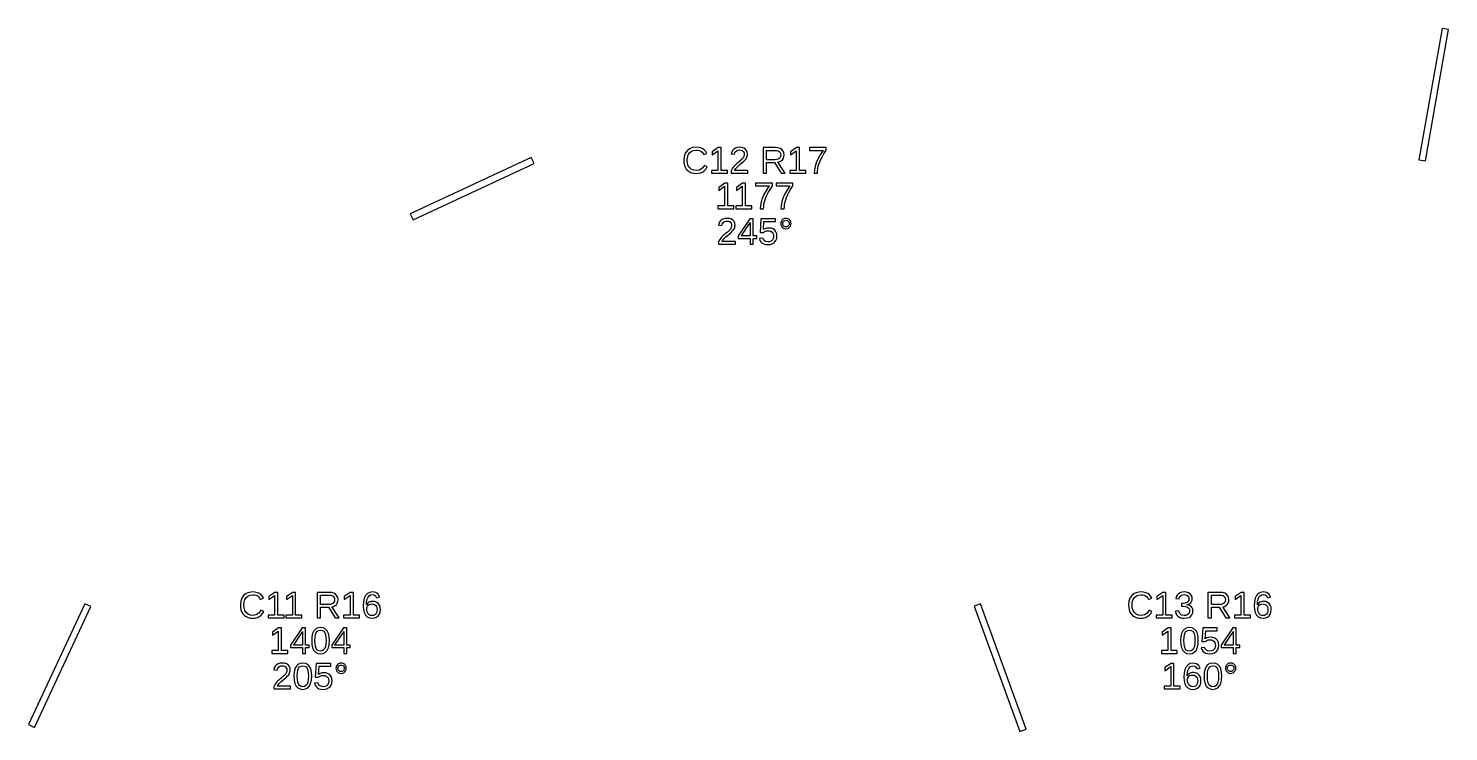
# Model space of a CAD drawing. Extents: x 194 to 2890, y 45 to 1503.
# Drawn here: x 1210.6 to 1530, y 46.6 to 204.7 of the extents above; entities that cross this region are included whole.
import ezdxf

# ---------------------------------------------------------------- set-up
doc = ezdxf.new("R2010")
doc.units = 0
doc.layers.get('0').update_dxf_attribs({"linetype": 'CONTINUOUS'})

msp = doc.modelspace()

# ---------------------------------------------------------------- linework, layer by layer
for points in [[(1529.95, 204.414), (1528.47, 204.674), (1523.26, 175.13), (1524.74, 174.87)], [(1324.32, 174.32), (1323.68, 175.68), (1296.49, 163.001), (1297.13, 161.642)], [(1361.31, 172.093), (1361.81, 172.222), (1362.26, 172.437), (1362.66, 172.734), (1362.99, 173.109), (1363.26, 173.564), (1362.62, 173.881), (1362.15, 173.219), (1361.55, 172.821), (1360.81, 172.689), (1360.23, 172.76), (1359.73, 172.974), (1359.32, 173.33), (1359.01, 173.803), (1358.83, 174.368), (1358.77, 175.024), (1358.83, 175.685), (1359, 176.244), (1359.3, 176.703), (1359.7, 177.043), (1360.19, 177.247), (1360.78, 177.315), (1361.16, 177.286), (1361.51, 177.198), (1361.83, 177.051), (1362.09, 176.848), (1362.31, 176.593), (1362.47, 176.286), (1363.2, 176.53), (1362.97, 176.961), (1362.67, 177.315), (1362.3, 177.592), (1361.86, 177.791), (1361.35, 177.91), (1360.77, 177.95), (1359.96, 177.863), (1359.28, 177.604), (1358.72, 177.173), (1358.31, 176.589), (1358.06, 175.873), (1357.98, 175.024), (1358.02, 174.441), (1358.13, 173.913), (1358.31, 173.44), (1358.56, 173.028), (1358.89, 172.685), (1359.27, 172.41), (1359.72, 172.21), (1360.22, 172.09), (1360.77, 172.05)], [(1367.8, 172.754), (1366.41, 172.754), (1366.41, 177.864), (1365.73, 177.864), (1364.37, 176.933), (1364.37, 176.241), (1365.67, 177.165), (1365.67, 172.754), (1364.21, 172.754), (1364.21, 172.132), (1367.8, 172.132)], [(1372.42, 172.754), (1369.43, 172.754), (1369.53, 172.946), (1369.66, 173.144), (1369.83, 173.346), (1370.04, 173.559), (1370.29, 173.789), (1370.58, 174.036), (1371.08, 174.457), (1371.47, 174.797), (1371.73, 175.057), (1371.91, 175.277), (1372.06, 175.496), (1372.18, 175.716), (1372.27, 175.936), (1372.32, 176.157), (1372.33, 176.379), (1372.28, 176.843), (1372.13, 177.23), (1371.87, 177.541), (1371.51, 177.768), (1371.07, 177.904), (1370.54, 177.95), (1370.04, 177.905), (1369.61, 177.769), (1369.24, 177.543), (1368.96, 177.24), (1368.76, 176.876), (1368.66, 176.448), (1369.41, 176.379), (1369.47, 176.663), (1369.59, 176.901), (1369.76, 177.093), (1369.98, 177.235), (1370.24, 177.319), (1370.54, 177.348), (1370.84, 177.319), (1371.1, 177.232), (1371.3, 177.087), (1371.46, 176.89), (1371.55, 176.646), (1371.58, 176.355), (1371.56, 176.13), (1371.51, 175.921), (1371.42, 175.728), (1371.3, 175.547), (1371.16, 175.37), (1371, 175.199), (1370.82, 175.031), (1370.62, 174.863), (1370.42, 174.695), (1370.2, 174.522), (1369.98, 174.34), (1369.76, 174.148), (1369.55, 173.943), (1369.34, 173.724), (1369.13, 173.488), (1368.94, 173.233), (1368.78, 172.953), (1368.63, 172.648), (1368.63, 172.132), (1372.42, 172.132)], [(1376.62, 174.512), (1378.4, 174.512), (1379.89, 172.132), (1380.79, 172.132), (1379.16, 174.601), (1379.57, 174.713), (1379.91, 174.896), (1380.19, 175.151), (1380.4, 175.463), (1380.52, 175.821), (1380.56, 176.225), (1380.5, 176.702), (1380.33, 177.104), (1380.03, 177.431), (1379.63, 177.672), (1379.14, 177.816), (1378.54, 177.864), (1375.84, 177.864), (1375.84, 172.132), (1376.62, 172.132)], [(1376.62, 175.126), (1376.62, 177.242), (1378.46, 177.242), (1378.85, 177.213), (1379.18, 177.125), (1379.44, 176.979), (1379.63, 176.778), (1379.74, 176.524), (1379.78, 176.217), (1379.74, 175.898), (1379.63, 175.63), (1379.44, 175.413), (1379.19, 175.254), (1378.87, 175.158), (1378.49, 175.126)], [(1385.4, 172.754), (1384.01, 172.754), (1384.01, 177.864), (1383.33, 177.864), (1381.98, 176.933), (1381.98, 176.241), (1383.27, 177.165), (1383.27, 172.754), (1381.81, 172.754), (1381.81, 172.132), (1385.4, 172.132)], [(1388.08, 172.655), (1388.14, 173.166), (1388.24, 173.665), (1388.38, 174.161), (1388.56, 174.662), (1388.78, 175.167), (1389.08, 175.739), (1389.5, 176.44), (1390.03, 177.27), (1390.03, 177.864), (1386.24, 177.864), (1386.24, 177.242), (1389.32, 177.242), (1388.66, 176.228), (1388.14, 175.295), (1387.76, 174.445), (1387.5, 173.648), (1387.35, 172.877), (1387.3, 172.132), (1388.06, 172.132)], [(1369.27, 164.756), (1367.87, 164.756), (1367.87, 169.866), (1367.2, 169.866), (1365.84, 168.935), (1365.84, 168.243), (1367.14, 169.166), (1367.14, 164.756), (1365.67, 164.756), (1365.67, 164.133), (1369.27, 164.133)], [(1373.28, 164.756), (1371.89, 164.756), (1371.89, 169.866), (1371.21, 169.866), (1369.86, 168.935), (1369.86, 168.243), (1371.15, 169.166), (1371.15, 164.756), (1369.69, 164.756), (1369.69, 164.133), (1373.28, 164.133)], [(1375.96, 164.656), (1376.02, 165.168), (1376.12, 165.667), (1376.26, 166.163), (1376.44, 166.664), (1376.67, 167.169), (1376.96, 167.741), (1377.38, 168.442), (1377.91, 169.272), (1377.91, 169.866), (1374.12, 169.866), (1374.12, 169.244), (1377.2, 169.244), (1376.54, 168.23), (1376.02, 167.297), (1375.64, 166.447), (1375.38, 165.65), (1375.23, 164.879), (1375.18, 164.133), (1375.94, 164.133)], [(1380.6, 164.656), (1380.66, 165.168), (1380.76, 165.667), (1380.9, 166.163), (1381.08, 166.664), (1381.3, 167.169), (1381.6, 167.741), (1382.01, 168.442), (1382.54, 169.272), (1382.54, 169.866), (1378.75, 169.866), (1378.75, 169.244), (1381.83, 169.244), (1381.18, 168.23), (1380.66, 167.297), (1380.28, 166.447), (1380.02, 165.65), (1379.86, 164.879), (1379.81, 164.133), (1380.58, 164.133)], [(1369.6, 156.754), (1366.61, 156.754), (1366.71, 156.946), (1366.84, 157.144), (1367.01, 157.346), (1367.21, 157.559), (1367.46, 157.789), (1367.75, 158.036), (1368.26, 158.457), (1368.64, 158.797), (1368.9, 159.057), (1369.09, 159.277), (1369.24, 159.496), (1369.36, 159.716), (1369.44, 159.936), (1369.49, 160.157), (1369.51, 160.379), (1369.46, 160.843), (1369.3, 161.23), (1369.04, 161.541), (1368.69, 161.768), (1368.24, 161.904), (1367.71, 161.95), (1367.21, 161.905), (1366.78, 161.769), (1366.42, 161.543), (1366.13, 161.24), (1365.93, 160.876), (1365.83, 160.448), (1366.58, 160.379), (1366.65, 160.663), (1366.76, 160.901), (1366.94, 161.093), (1367.16, 161.235), (1367.42, 161.319), (1367.71, 161.348), (1368.01, 161.319), (1368.27, 161.232), (1368.48, 161.087), (1368.63, 160.89), (1368.72, 160.646), (1368.75, 160.355), (1368.74, 160.13), (1368.68, 159.921), (1368.59, 159.728), (1368.48, 159.547), (1368.34, 159.37), (1368.17, 159.199), (1367.99, 159.031), (1367.8, 158.863), (1367.59, 158.695), (1367.37, 158.522), (1367.16, 158.34), (1366.94, 158.148), (1366.72, 157.943), (1366.51, 157.724), (1366.31, 157.488), (1366.12, 157.233), (1365.95, 156.953), (1365.8, 156.648), (1365.8, 156.132), (1369.6, 156.132)], [(1373.6, 157.429), (1374.41, 157.429), (1374.41, 158.007), (1373.6, 158.007), (1373.6, 161.864), (1372.83, 161.864), (1370.21, 157.999), (1370.21, 157.429), (1372.91, 157.429), (1372.91, 156.132), (1373.6, 156.132)], [(1370.88, 158.007), (1370.95, 158.089), (1371.17, 158.39), (1372.64, 160.554), (1372.68, 160.618), (1372.73, 160.708), (1372.8, 160.823), (1372.86, 160.932), (1372.89, 161.004), (1372.91, 161.038), (1372.91, 158.007)], [(1377.49, 156.108), (1377.99, 156.282), (1378.4, 156.571), (1378.7, 156.961), (1378.88, 157.437), (1378.94, 157.999), (1378.88, 158.497), (1378.71, 158.929), (1378.43, 159.293), (1378.06, 159.569), (1377.61, 159.734), (1377.08, 159.789), (1376.64, 159.749), (1376.24, 159.627), (1375.9, 159.423), (1376.01, 161.242), (1378.6, 161.242), (1378.6, 161.864), (1375.34, 161.864), (1375.15, 158.78), (1375.87, 158.78), (1376.04, 158.915), (1376.21, 159.021), (1376.38, 159.098), (1376.56, 159.15), (1376.74, 159.181), (1376.93, 159.191), (1377.29, 159.154), (1377.59, 159.043), (1377.84, 158.858), (1378.03, 158.612), (1378.14, 158.321), (1378.17, 157.983), (1378.14, 157.597), (1378.03, 157.271), (1377.84, 157.004), (1377.59, 156.806), (1377.28, 156.688), (1376.92, 156.648), (1376.36, 156.743), (1375.96, 157.026), (1375.73, 157.499), (1374.98, 157.413), (1375.11, 157.006), (1375.32, 156.668), (1375.61, 156.4), (1375.97, 156.206), (1376.4, 156.089), (1376.9, 156.05)], [(1381.25, 159.668), (1381.53, 159.781), (1381.77, 159.968), (1381.96, 160.21), (1382.08, 160.484), (1382.12, 160.79), (1382.08, 161.097), (1381.97, 161.371), (1381.78, 161.612), (1381.53, 161.8), (1381.26, 161.912), (1380.95, 161.95), (1380.64, 161.912), (1380.36, 161.798), (1380.12, 161.608), (1379.93, 161.365), (1379.82, 161.093), (1379.78, 160.79), (1379.82, 160.488), (1379.93, 160.215), (1380.13, 159.972), (1380.37, 159.783), (1380.64, 159.669), (1380.95, 159.631)], [(1380.76, 160.082), (1380.59, 160.154), (1380.44, 160.274), (1380.32, 160.427), (1380.25, 160.599), (1380.23, 160.79), (1380.25, 160.981), (1380.32, 161.154), (1380.44, 161.307), (1380.59, 161.427), (1380.76, 161.499), (1380.95, 161.523), (1381.14, 161.499), (1381.31, 161.429), (1381.46, 161.311), (1381.58, 161.159), (1381.65, 160.986), (1381.67, 160.79), (1381.65, 160.597), (1381.58, 160.424), (1381.46, 160.271), (1381.31, 160.153), (1381.14, 160.082), (1380.95, 160.058)], [(1261.62, 72.093), (1262.12, 72.222), (1262.57, 72.437), (1262.97, 72.734), (1263.3, 73.109), (1263.56, 73.564), (1262.93, 73.881), (1262.46, 73.219), (1261.86, 72.821), (1261.12, 72.689), (1260.54, 72.76), (1260.04, 72.974), (1259.63, 73.33), (1259.32, 73.803), (1259.14, 74.368), (1259.08, 75.024), (1259.14, 75.685), (1259.31, 76.244), (1259.61, 76.703), (1260.01, 77.043), (1260.5, 77.247), (1261.09, 77.315), (1261.47, 77.286), (1261.82, 77.198), (1262.13, 77.051), (1262.4, 76.848), (1262.62, 76.593), (1262.78, 76.286), (1263.51, 76.53), (1263.28, 76.961), (1262.98, 77.315), (1262.61, 77.592), (1262.17, 77.791), (1261.66, 77.91), (1261.08, 77.95), (1260.27, 77.864), (1259.58, 77.605), (1259.03, 77.173), (1258.62, 76.589), (1258.37, 75.873), (1258.29, 75.024), (1258.32, 74.442), (1258.43, 73.913), (1258.62, 73.44), (1258.87, 73.028), (1259.2, 72.685), (1259.58, 72.41), (1260.03, 72.21), (1260.53, 72.09), (1261.08, 72.05)], [(1268.11, 72.754), (1266.71, 72.754), (1266.71, 77.864), (1266.04, 77.864), (1264.68, 76.933), (1264.68, 76.241), (1265.98, 77.165), (1265.98, 72.754), (1264.52, 72.754), (1264.52, 72.132), (1268.11, 72.132)], [(1272.13, 72.754), (1270.73, 72.754), (1270.73, 77.864), (1270.06, 77.864), (1268.7, 76.933), (1268.7, 76.241), (1269.99, 77.165), (1269.99, 72.754), (1268.53, 72.754), (1268.53, 72.132), (1272.13, 72.132)], [(1276.31, 74.512), (1278.1, 74.512), (1279.58, 72.132), (1280.48, 72.132), (1278.85, 74.601), (1279.26, 74.713), (1279.6, 74.896), (1279.88, 75.15), (1280.09, 75.463), (1280.21, 75.821), (1280.25, 76.225), (1280.19, 76.702), (1280.02, 77.104), (1279.72, 77.431), (1279.32, 77.672), (1278.83, 77.816), (1278.23, 77.864), (1275.53, 77.864), (1275.53, 72.132), (1276.31, 72.132)], [(1276.31, 75.126), (1276.31, 77.242), (1278.15, 77.242), (1278.54, 77.213), (1278.87, 77.125), (1279.13, 76.98), (1279.32, 76.778), (1279.43, 76.524), (1279.47, 76.217), (1279.43, 75.898), (1279.32, 75.63), (1279.13, 75.413), (1278.88, 75.254), (1278.56, 75.158), (1278.18, 75.126)], [(1285.09, 72.754), (1283.7, 72.754), (1283.7, 77.864), (1283.02, 77.864), (1281.67, 76.933), (1281.67, 76.241), (1282.96, 77.165), (1282.96, 72.754), (1281.5, 72.754), (1281.5, 72.132), (1285.09, 72.132)], [(1288.45, 72.109), (1288.91, 72.283), (1289.28, 72.575), (1289.55, 72.967), (1289.71, 73.445), (1289.77, 74.007), (1289.72, 74.528), (1289.56, 74.973), (1289.3, 75.342), (1288.96, 75.618), (1288.54, 75.783), (1288.04, 75.838), (1287.74, 75.817), (1287.47, 75.752), (1287.21, 75.645), (1286.99, 75.496), (1286.8, 75.308), (1286.65, 75.081), (1286.69, 75.761), (1286.81, 76.325), (1287, 76.772), (1287.26, 77.096), (1287.58, 77.291), (1287.97, 77.356), (1288.4, 77.278), (1288.71, 77.045), (1288.91, 76.656), (1289.61, 76.782), (1289.28, 77.431), (1288.73, 77.82), (1287.97, 77.95), (1287.37, 77.861), (1286.86, 77.595), (1286.46, 77.152), (1286.16, 76.544), (1285.98, 75.782), (1285.92, 74.866), (1285.98, 74.022), (1286.15, 73.323), (1286.44, 72.77), (1286.83, 72.37), (1287.32, 72.13), (1287.92, 72.05)], [(1461.31, 72.093), (1461.81, 72.222), (1462.26, 72.437), (1462.66, 72.734), (1462.99, 73.109), (1463.26, 73.564), (1462.62, 73.881), (1462.15, 73.219), (1461.55, 72.821), (1460.81, 72.689), (1460.23, 72.76), (1459.73, 72.974), (1459.32, 73.33), (1459.01, 73.803), (1458.83, 74.368), (1458.77, 75.024), (1458.83, 75.685), (1459, 76.244), (1459.3, 76.703), (1459.7, 77.043), (1460.19, 77.247), (1460.78, 77.315), (1461.16, 77.286), (1461.51, 77.198), (1461.83, 77.051), (1462.09, 76.848), (1462.31, 76.593), (1462.47, 76.286), (1463.2, 76.53), (1462.97, 76.961), (1462.67, 77.315), (1462.3, 77.592), (1461.86, 77.791), (1461.35, 77.91), (1460.77, 77.95), (1459.96, 77.864), (1459.28, 77.605), (1458.72, 77.173), (1458.31, 76.589), (1458.06, 75.873), (1457.98, 75.024), (1458.02, 74.442), (1458.13, 73.913), (1458.31, 73.44), (1458.56, 73.028), (1458.89, 72.685), (1459.27, 72.41), (1459.72, 72.21), (1460.22, 72.09), (1460.77, 72.05)], [(1467.8, 72.754), (1466.41, 72.754), (1466.41, 77.864), (1465.73, 77.864), (1464.37, 76.933), (1464.37, 76.241), (1465.67, 77.165), (1465.67, 72.754), (1464.21, 72.754), (1464.21, 72.132), (1467.8, 72.132)], [(1471.11, 72.099), (1471.59, 72.244), (1471.97, 72.486), (1472.25, 72.816), (1472.42, 73.225), (1472.48, 73.714), (1472.44, 74.06), (1472.32, 74.364), (1472.12, 74.626), (1471.85, 74.835), (1471.51, 74.978), (1471.12, 75.057), (1471.12, 75.073), (1471.48, 75.179), (1471.77, 75.335), (1472.01, 75.539), (1472.18, 75.791), (1472.28, 76.089), (1472.32, 76.432), (1472.26, 76.875), (1472.1, 77.247), (1471.84, 77.549), (1471.48, 77.772), (1471.03, 77.905), (1470.5, 77.95), (1470, 77.906), (1469.57, 77.774), (1469.21, 77.555), (1468.92, 77.258), (1468.72, 76.891), (1468.62, 76.457), (1469.36, 76.4), (1469.42, 76.678), (1469.54, 76.911), (1469.71, 77.1), (1469.93, 77.237), (1470.19, 77.32), (1470.49, 77.348), (1470.82, 77.318), (1471.08, 77.229), (1471.29, 77.081), (1471.44, 76.882), (1471.53, 76.64), (1471.56, 76.355), (1471.53, 76.068), (1471.42, 75.826), (1471.23, 75.629), (1470.98, 75.483), (1470.67, 75.395), (1470.3, 75.366), (1469.9, 75.366), (1469.9, 74.731), (1470.32, 74.731), (1470.73, 74.702), (1471.08, 74.615), (1471.35, 74.469), (1471.55, 74.271), (1471.68, 74.028), (1471.72, 73.739), (1471.68, 73.41), (1471.57, 73.14), (1471.4, 72.929), (1471.16, 72.778), (1470.87, 72.687), (1470.53, 72.656), (1469.9, 72.769), (1469.49, 73.109), (1469.28, 73.674), (1468.53, 73.604), (1468.64, 73.134), (1468.84, 72.746), (1469.14, 72.443), (1469.53, 72.225), (1469.99, 72.094), (1470.53, 72.05)], [(1476.62, 74.512), (1478.4, 74.512), (1479.89, 72.132), (1480.79, 72.132), (1479.16, 74.601), (1479.57, 74.713), (1479.91, 74.896), (1480.19, 75.15), (1480.4, 75.463), (1480.52, 75.821), (1480.56, 76.225), (1480.5, 76.702), (1480.33, 77.104), (1480.03, 77.431), (1479.63, 77.672), (1479.14, 77.816), (1478.54, 77.864), (1475.84, 77.864), (1475.84, 72.132), (1476.62, 72.132)], [(1476.62, 75.126), (1476.62, 77.242), (1478.46, 77.242), (1478.85, 77.213), (1479.18, 77.125), (1479.44, 76.98), (1479.63, 76.778), (1479.74, 76.524), (1479.78, 76.217), (1479.74, 75.898), (1479.63, 75.63), (1479.44, 75.413), (1479.19, 75.254), (1478.87, 75.158), (1478.49, 75.126)], [(1485.4, 72.754), (1484.01, 72.754), (1484.01, 77.864), (1483.33, 77.864), (1481.98, 76.933), (1481.98, 76.241), (1483.27, 77.165), (1483.27, 72.754), (1481.81, 72.754), (1481.81, 72.132), (1485.4, 72.132)], [(1488.76, 72.109), (1489.22, 72.283), (1489.59, 72.575), (1489.86, 72.967), (1490.02, 73.445), (1490.08, 74.007), (1490.03, 74.528), (1489.87, 74.973), (1489.61, 75.342), (1489.27, 75.618), (1488.85, 75.783), (1488.35, 75.838), (1488.05, 75.817), (1487.78, 75.752), (1487.52, 75.645), (1487.3, 75.496), (1487.11, 75.308), (1486.96, 75.081), (1487, 75.761), (1487.11, 76.325), (1487.31, 76.772), (1487.57, 77.096), (1487.89, 77.291), (1488.28, 77.356), (1488.7, 77.278), (1489.02, 77.045), (1489.22, 76.656), (1489.92, 76.782), (1489.59, 77.431), (1489.04, 77.82), (1488.28, 77.95), (1487.68, 77.861), (1487.17, 77.595), (1486.77, 77.152), (1486.47, 76.544), (1486.29, 75.782), (1486.23, 74.866), (1486.29, 74.022), (1486.46, 73.323), (1486.75, 72.77), (1487.14, 72.37), (1487.63, 72.13), (1488.23, 72.05)], [(1224.68, 74.683), (1223.32, 75.317), (1210.64, 48.128), (1212, 47.494)], [(1287.57, 72.687), (1287.29, 72.828), (1287.05, 73.063), (1286.87, 73.372), (1286.76, 73.734), (1286.73, 74.15), (1286.76, 74.474), (1286.87, 74.749), (1287.04, 74.974), (1287.27, 75.14), (1287.55, 75.239), (1287.87, 75.273), (1288.21, 75.235), (1288.49, 75.123), (1288.72, 74.935), (1288.89, 74.678), (1288.99, 74.358), (1289.02, 73.975), (1288.99, 73.589), (1288.89, 73.263), (1288.72, 72.996), (1288.5, 72.798), (1288.22, 72.68), (1287.89, 72.64)], [(1434.97, 47.066), (1424.7, 75.257), (1423.3, 74.743), (1433.56, 46.553)], [(1487.88, 72.687), (1487.6, 72.828), (1487.36, 73.063), (1487.18, 73.372), (1487.07, 73.734), (1487.04, 74.15), (1487.07, 74.474), (1487.18, 74.749), (1487.35, 74.974), (1487.58, 75.14), (1487.86, 75.239), (1488.18, 75.273), (1488.52, 75.235), (1488.8, 75.123), (1489.03, 74.935), (1489.2, 74.678), (1489.3, 74.358), (1489.33, 73.975), (1489.3, 73.589), (1489.2, 73.263), (1489.03, 72.996), (1488.81, 72.798), (1488.53, 72.68), (1488.2, 72.64)], [(1268.96, 64.754), (1267.56, 64.754), (1267.56, 69.864), (1266.89, 69.864), (1265.53, 68.933), (1265.53, 68.241), (1266.83, 69.165), (1266.83, 64.754), (1265.37, 64.754), (1265.37, 64.132), (1268.96, 64.132)], [(1272.95, 65.429), (1273.76, 65.429), (1273.76, 66.007), (1272.95, 66.007), (1272.95, 69.864), (1272.18, 69.864), (1269.56, 65.999), (1269.56, 65.429), (1272.26, 65.429), (1272.26, 64.132), (1272.95, 64.132)], [(1270.23, 66.007), (1270.3, 66.089), (1270.52, 66.39), (1271.99, 68.554), (1272.03, 68.618), (1272.08, 68.708), (1272.14, 68.823), (1272.2, 68.932), (1272.24, 69.004), (1272.26, 69.038), (1272.26, 66.007)], [(1276.91, 64.134), (1277.41, 64.386), (1277.8, 64.807), (1278.08, 65.387), (1278.25, 66.118), (1278.31, 67), (1278.26, 67.894), (1278.09, 68.629), (1277.83, 69.205), (1277.45, 69.619), (1276.95, 69.867), (1276.33, 69.95), (1275.7, 69.868), (1275.19, 69.623), (1274.81, 69.213), (1274.54, 68.64), (1274.38, 67.902), (1274.33, 67), (1274.38, 66.114), (1274.55, 65.382), (1274.82, 64.803), (1275.21, 64.385), (1275.7, 64.134), (1276.31, 64.05)], [(1275.92, 64.711), (1275.6, 64.9), (1275.37, 65.214), (1275.2, 65.664), (1275.1, 66.259), (1275.07, 67), (1275.1, 67.76), (1275.2, 68.362), (1275.36, 68.806), (1275.6, 69.112), (1275.92, 69.295), (1276.33, 69.356), (1276.73, 69.294), (1277.04, 69.108), (1277.28, 68.798), (1277.44, 68.351), (1277.53, 67.751), (1277.56, 67), (1277.53, 66.271), (1277.43, 65.68), (1277.26, 65.226), (1277.02, 64.905), (1276.71, 64.712), (1276.32, 64.648)], [(1282.22, 65.429), (1283.02, 65.429), (1283.02, 66.007), (1282.22, 66.007), (1282.22, 69.864), (1281.45, 69.864), (1278.83, 65.999), (1278.83, 65.429), (1281.53, 65.429), (1281.53, 64.132), (1282.22, 64.132)], [(1279.5, 66.007), (1279.57, 66.089), (1279.79, 66.39), (1281.25, 68.554), (1281.3, 68.618), (1281.35, 68.708), (1281.41, 68.823), (1281.47, 68.932), (1281.51, 69.004), (1281.53, 69.038), (1281.53, 66.007)], [(1468.96, 64.754), (1467.56, 64.754), (1467.56, 69.864), (1466.89, 69.864), (1465.53, 68.933), (1465.53, 68.241), (1466.83, 69.165), (1466.83, 64.754), (1465.37, 64.754), (1465.37, 64.132), (1468.96, 64.132)], [(1472.28, 64.134), (1472.78, 64.386), (1473.17, 64.807), (1473.45, 65.387), (1473.62, 66.118), (1473.67, 67), (1473.62, 67.894), (1473.46, 68.629), (1473.19, 69.205), (1472.81, 69.619), (1472.31, 69.867), (1471.7, 69.95), (1471.06, 69.868), (1470.56, 69.623), (1470.17, 69.213), (1469.91, 68.64), (1469.74, 67.902), (1469.69, 67), (1469.75, 66.114), (1469.91, 65.382), (1470.19, 64.803), (1470.57, 64.385), (1471.07, 64.134), (1471.67, 64.05)], [(1471.29, 64.711), (1470.97, 64.9), (1470.73, 65.214), (1470.56, 65.664), (1470.46, 66.259), (1470.43, 67), (1470.46, 67.76), (1470.56, 68.362), (1470.73, 68.806), (1470.97, 69.112), (1471.29, 69.295), (1471.7, 69.356), (1472.09, 69.294), (1472.41, 69.108), (1472.64, 68.798), (1472.8, 68.351), (1472.9, 67.751), (1472.93, 67), (1472.9, 66.271), (1472.8, 65.68), (1472.63, 65.226), (1472.39, 64.905), (1472.07, 64.712), (1471.68, 64.648)], [(1476.84, 64.108), (1477.34, 64.282), (1477.75, 64.571), (1478.04, 64.961), (1478.22, 65.437), (1478.28, 65.999), (1478.23, 66.497), (1478.06, 66.928), (1477.78, 67.293), (1477.41, 67.569), (1476.96, 67.734), (1476.43, 67.789), (1475.99, 67.749), (1475.59, 67.627), (1475.25, 67.423), (1475.36, 69.242), (1477.95, 69.242), (1477.95, 69.864), (1474.69, 69.864), (1474.5, 66.78), (1475.22, 66.78), (1475.39, 66.915), (1475.56, 67.021), (1475.73, 67.098), (1475.9, 67.15), (1476.09, 67.181), (1476.28, 67.191), (1476.64, 67.154), (1476.94, 67.043), (1477.19, 66.858), (1477.37, 66.612), (1477.49, 66.32), (1477.52, 65.983), (1477.49, 65.597), (1477.38, 65.271), (1477.19, 65.004), (1476.94, 64.806), (1476.63, 64.688), (1476.27, 64.648), (1475.71, 64.743), (1475.31, 65.026), (1475.07, 65.499), (1474.33, 65.413), (1474.46, 65.006), (1474.67, 64.668), (1474.96, 64.4), (1475.32, 64.206), (1475.75, 64.089), (1476.25, 64.05)], [(1482.22, 65.429), (1483.02, 65.429), (1483.02, 66.007), (1482.22, 66.007), (1482.22, 69.864), (1481.45, 69.864), (1478.83, 65.999), (1478.83, 65.429), (1481.53, 65.429), (1481.53, 64.132), (1482.22, 64.132)], [(1479.5, 66.007), (1479.57, 66.089), (1479.79, 66.39), (1481.25, 68.554), (1481.3, 68.618), (1481.35, 68.708), (1481.41, 68.823), (1481.47, 68.932), (1481.51, 69.004), (1481.53, 69.038), (1481.53, 66.007)], [(1269.6, 56.754), (1266.61, 56.754), (1266.71, 56.946), (1266.84, 57.144), (1267.01, 57.346), (1267.21, 57.559), (1267.46, 57.789), (1267.75, 58.036), (1268.26, 58.457), (1268.64, 58.797), (1268.9, 59.057), (1269.09, 59.277), (1269.24, 59.496), (1269.36, 59.716), (1269.44, 59.936), (1269.49, 60.157), (1269.51, 60.379), (1269.46, 60.843), (1269.3, 61.23), (1269.04, 61.541), (1268.69, 61.768), (1268.24, 61.904), (1267.71, 61.95), (1267.21, 61.905), (1266.78, 61.769), (1266.42, 61.543), (1266.13, 61.24), (1265.93, 60.876), (1265.83, 60.449), (1266.58, 60.379), (1266.65, 60.663), (1266.76, 60.901), (1266.94, 61.093), (1267.16, 61.235), (1267.42, 61.319), (1267.71, 61.348), (1268.01, 61.319), (1268.27, 61.232), (1268.48, 61.087), (1268.63, 60.89), (1268.72, 60.646), (1268.75, 60.355), (1268.74, 60.13), (1268.68, 59.921), (1268.59, 59.728), (1268.48, 59.547), (1268.34, 59.37), (1268.17, 59.199), (1267.99, 59.031), (1267.8, 58.863), (1267.59, 58.695), (1267.37, 58.522), (1267.16, 58.34), (1266.94, 58.148), (1266.72, 57.943), (1266.51, 57.724), (1266.31, 57.488), (1266.12, 57.233), (1265.95, 56.953), (1265.8, 56.648), (1265.8, 56.132), (1269.6, 56.132)], [(1272.93, 56.134), (1273.43, 56.386), (1273.82, 56.807), (1274.1, 57.387), (1274.27, 58.118), (1274.33, 59), (1274.27, 59.894), (1274.11, 60.629), (1273.84, 61.205), (1273.46, 61.619), (1272.96, 61.867), (1272.35, 61.95), (1271.72, 61.868), (1271.21, 61.623), (1270.82, 61.213), (1270.56, 60.64), (1270.4, 59.902), (1270.34, 59), (1270.4, 58.114), (1270.56, 57.382), (1270.84, 56.803), (1271.22, 56.385), (1271.72, 56.134), (1272.32, 56.05)], [(1271.94, 56.711), (1271.62, 56.9), (1271.38, 57.214), (1271.22, 57.664), (1271.12, 58.259), (1271.08, 59), (1271.12, 59.76), (1271.21, 60.362), (1271.38, 60.806), (1271.62, 61.112), (1271.94, 61.295), (1272.35, 61.356), (1272.75, 61.294), (1273.06, 61.108), (1273.29, 60.798), (1273.45, 60.351), (1273.55, 59.751), (1273.58, 59), (1273.55, 58.271), (1273.45, 57.68), (1273.28, 57.226), (1273.04, 56.905), (1272.72, 56.712), (1272.33, 56.648)], [(1277.49, 56.108), (1277.99, 56.282), (1278.4, 56.571), (1278.7, 56.961), (1278.88, 57.437), (1278.94, 57.999), (1278.88, 58.497), (1278.71, 58.928), (1278.43, 59.293), (1278.06, 59.569), (1277.61, 59.734), (1277.08, 59.789), (1276.64, 59.749), (1276.24, 59.627), (1275.9, 59.423), (1276.01, 61.242), (1278.6, 61.242), (1278.6, 61.864), (1275.34, 61.864), (1275.15, 58.78), (1275.87, 58.78), (1276.04, 58.915), (1276.21, 59.021), (1276.38, 59.098), (1276.56, 59.15), (1276.74, 59.181), (1276.93, 59.191), (1277.29, 59.154), (1277.59, 59.043), (1277.84, 58.858), (1278.03, 58.612), (1278.14, 58.321), (1278.17, 57.983), (1278.14, 57.597), (1278.03, 57.271), (1277.84, 57.004), (1277.59, 56.806), (1277.28, 56.688), (1276.92, 56.648), (1276.36, 56.743), (1275.96, 57.026), (1275.73, 57.499), (1274.98, 57.413), (1275.11, 57.006), (1275.32, 56.668), (1275.61, 56.4), (1275.97, 56.206), (1276.4, 56.089), (1276.9, 56.05)], [(1281.25, 59.668), (1281.53, 59.781), (1281.77, 59.968), (1281.96, 60.21), (1282.08, 60.484), (1282.12, 60.79), (1282.08, 61.097), (1281.97, 61.371), (1281.78, 61.612), (1281.53, 61.8), (1281.26, 61.912), (1280.95, 61.95), (1280.64, 61.912), (1280.36, 61.798), (1280.12, 61.608), (1279.93, 61.365), (1279.82, 61.093), (1279.78, 60.79), (1279.82, 60.488), (1279.93, 60.215), (1280.13, 59.972), (1280.37, 59.783), (1280.64, 59.669), (1280.95, 59.631)], [(1280.76, 60.082), (1280.59, 60.154), (1280.44, 60.273), (1280.32, 60.427), (1280.25, 60.599), (1280.23, 60.79), (1280.25, 60.981), (1280.32, 61.154), (1280.44, 61.307), (1280.59, 61.427), (1280.76, 61.499), (1280.95, 61.523), (1281.14, 61.499), (1281.31, 61.429), (1281.46, 61.311), (1281.58, 61.159), (1281.65, 60.986), (1281.67, 60.79), (1281.65, 60.597), (1281.58, 60.424), (1281.46, 60.272), (1281.31, 60.153), (1281.14, 60.082), (1280.95, 60.058)], [(1469.61, 56.754), (1468.21, 56.754), (1468.21, 61.864), (1467.54, 61.864), (1466.18, 60.933), (1466.18, 60.241), (1467.48, 61.165), (1467.48, 56.754), (1466.02, 56.754), (1466.02, 56.132), (1469.61, 56.132)], [(1472.97, 56.108), (1473.42, 56.283), (1473.79, 56.575), (1474.07, 56.967), (1474.23, 57.445), (1474.28, 58.007), (1474.23, 58.528), (1474.08, 58.973), (1473.82, 59.342), (1473.47, 59.617), (1473.05, 59.783), (1472.56, 59.838), (1472.26, 59.817), (1471.98, 59.752), (1471.73, 59.645), (1471.51, 59.496), (1471.32, 59.309), (1471.17, 59.081), (1471.21, 59.761), (1471.32, 60.325), (1471.51, 60.772), (1471.77, 61.096), (1472.1, 61.291), (1472.48, 61.356), (1472.91, 61.278), (1473.23, 61.045), (1473.43, 60.656), (1474.13, 60.782), (1473.79, 61.431), (1473.25, 61.82), (1472.49, 61.95), (1471.88, 61.861), (1471.38, 61.595), (1470.97, 61.152), (1470.68, 60.544), (1470.5, 59.782), (1470.44, 58.866), (1470.5, 58.022), (1470.67, 57.323), (1470.95, 56.77), (1471.34, 56.37), (1471.84, 56.13), (1472.43, 56.05)], [(1477.56, 56.134), (1478.06, 56.386), (1478.45, 56.807), (1478.73, 57.387), (1478.9, 58.118), (1478.96, 59), (1478.91, 59.894), (1478.75, 60.629), (1478.48, 61.205), (1478.1, 61.619), (1477.6, 61.867), (1476.98, 61.95), (1476.35, 61.868), (1475.84, 61.623), (1475.46, 61.213), (1475.19, 60.64), (1475.03, 59.902), (1474.98, 59), (1475.03, 58.114), (1475.2, 57.382), (1475.47, 56.803), (1475.86, 56.385), (1476.35, 56.134), (1476.96, 56.05)], [(1476.57, 56.711), (1476.25, 56.9), (1476.02, 57.214), (1475.85, 57.664), (1475.75, 58.259), (1475.72, 59), (1475.75, 59.76), (1475.85, 60.362), (1476.01, 60.806), (1476.25, 61.112), (1476.57, 61.295), (1476.98, 61.356), (1477.38, 61.294), (1477.7, 61.108), (1477.93, 60.798), (1478.09, 60.351), (1478.18, 59.751), (1478.22, 59), (1478.18, 58.271), (1478.08, 57.68), (1477.91, 57.226), (1477.68, 56.905), (1477.36, 56.712), (1476.97, 56.648)], [(1481.25, 59.668), (1481.53, 59.781), (1481.77, 59.968), (1481.96, 60.21), (1482.08, 60.484), (1482.12, 60.79), (1482.08, 61.097), (1481.97, 61.371), (1481.78, 61.612), (1481.53, 61.8), (1481.26, 61.912), (1480.95, 61.95), (1480.64, 61.912), (1480.36, 61.798), (1480.12, 61.608), (1479.93, 61.365), (1479.82, 61.093), (1479.78, 60.79), (1479.82, 60.488), (1479.93, 60.215), (1480.13, 59.972), (1480.37, 59.783), (1480.64, 59.669), (1480.95, 59.631)], [(1480.76, 60.082), (1480.59, 60.154), (1480.44, 60.273), (1480.32, 60.427), (1480.25, 60.599), (1480.23, 60.79), (1480.25, 60.981), (1480.32, 61.154), (1480.44, 61.307), (1480.59, 61.427), (1480.76, 61.499), (1480.95, 61.523), (1481.14, 61.499), (1481.31, 61.429), (1481.46, 61.311), (1481.58, 61.159), (1481.65, 60.986), (1481.67, 60.79), (1481.65, 60.597), (1481.58, 60.424), (1481.46, 60.272), (1481.31, 60.153), (1481.14, 60.082), (1480.95, 60.058)], [(1472.09, 56.687), (1471.81, 56.828), (1471.57, 57.063), (1471.39, 57.372), (1471.28, 57.734), (1471.24, 58.15), (1471.28, 58.474), (1471.38, 58.749), (1471.56, 58.974), (1471.79, 59.14), (1472.06, 59.239), (1472.38, 59.273), (1472.72, 59.235), (1473, 59.123), (1473.23, 58.935), (1473.4, 58.678), (1473.51, 58.358), (1473.54, 57.975), (1473.51, 57.589), (1473.41, 57.263), (1473.24, 56.996), (1473.01, 56.798), (1472.74, 56.68), (1472.41, 56.64)]]:
    msp.add_lwpolyline(points, close=True)

doc.saveas('drawing.dxf')
